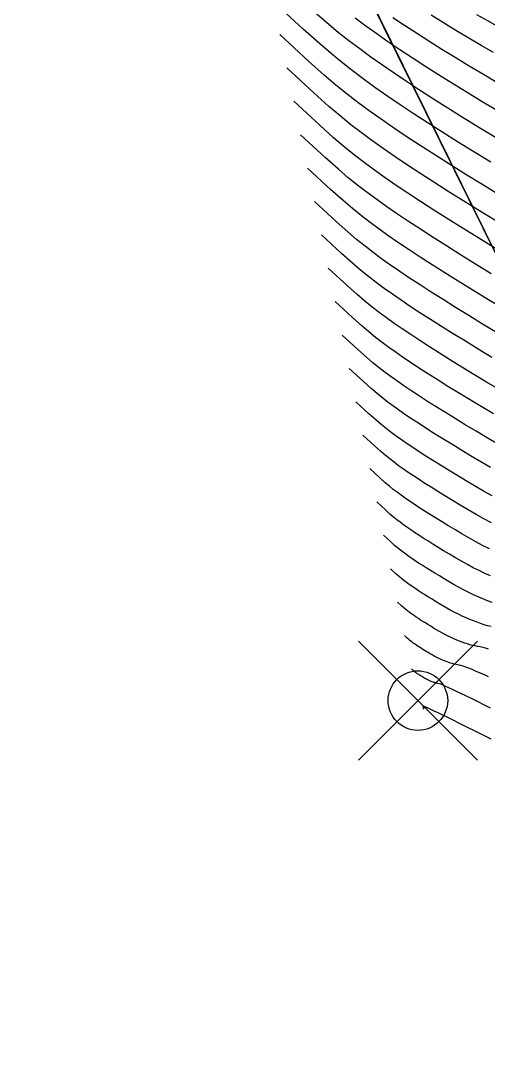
# Model space of a CAD drawing. Extents: x 83 to 1412852, y -76 to 4931706.
# Drawn here: x 1412623.84 to 1412630.12, y 4931559.38 to 4931573.36 of the extents above; entities that cross this region are included whole.
import ezdxf

# ---------------------------------------------------------------- set-up
doc = ezdxf.new("R2010")
doc.units = 0
doc.header["$MEASUREMENT"] = 0
doc.header["$PDMODE"] = 35
doc.header["$PDSIZE"] = 0.8
doc.layers.get('0').update_dxf_attribs({"color": 1, "linetype": 'CONTINUOUS'})
doc.layers.add('Ground topo-Rev01', color=1, linetype='CONTINUOUS')
doc.layers.add('nz-property-titles(LINZ DOWNLOAD)', color=1, linetype='CONTINUOUS')

msp = doc.modelspace()

# ---------------------------------------------------------------- linework, layer by layer
for points in [[(1412630.16, 4931571.464), (1412629.93, 4931571.605), (1412629.711, 4931571.74), (1412629.503, 4931571.871), (1412629.305, 4931571.997), (1412629.118, 4931572.119), (1412628.942, 4931572.235), (1412628.776, 4931572.347), (1412628.616, 4931572.459), (1412628.461, 4931572.571), (1412628.313, 4931572.683), (1412628.169, 4931572.794), (1412628.017, 4931572.92), (1412627.855, 4931573.059), (1412627.638, 4931573.253), (1412627.23, 4931573.628)], [(1412630.222, 4931571.798), (1412630, 4931571.933), (1412629.787, 4931572.063), (1412629.583, 4931572.19), (1412629.388, 4931572.313), (1412629.203, 4931572.433), (1412629.027, 4931572.548), (1412628.859, 4931572.66), (1412628.702, 4931572.768), (1412628.548, 4931572.877), (1412628.398, 4931572.987), (1412628.252, 4931573.098), (1412628.109, 4931573.21), (1412627.955, 4931573.338), (1412627.789, 4931573.481)], [(1412630.257, 4931572.151), (1412630.045, 4931572.277), (1412629.841, 4931572.401), (1412629.644, 4931572.522), (1412629.455, 4931572.64), (1412629.274, 4931572.755), (1412629.101, 4931572.868), (1412628.935, 4931572.977), (1412628.777, 4931573.084), (1412628.627, 4931573.188), (1412628.479, 4931573.294), (1412628.334, 4931573.402)], [(1412630.246, 4931572.532), (1412630.06, 4931572.642), (1412629.867, 4931572.757), (1412629.681, 4931572.87), (1412629.501, 4931572.981), (1412629.327, 4931573.09), (1412629.16, 4931573.198), (1412628.999, 4931573.303), (1412628.844, 4931573.407)], [(1412630.198, 4931572.937), (1412630.032, 4931573.033), (1412629.863, 4931573.132), (1412629.69, 4931573.236), (1412629.522, 4931573.338), (1412629.358, 4931573.44)], [(1412630.269, 4931573.281), (1412630.12, 4931573.363), (1412629.97, 4931573.447)], [(1412630.319, 4931570.996), (1412630.073, 4931571.146), (1412629.839, 4931571.29), (1412629.617, 4931571.429), (1412629.407, 4931571.562), (1412629.209, 4931571.689), (1412629.024, 4931571.811), (1412628.85, 4931571.927), (1412628.684, 4931572.042), (1412628.525, 4931572.155), (1412628.374, 4931572.267), (1412628.229, 4931572.378), (1412628.078, 4931572.501), (1412627.92, 4931572.636), (1412627.711, 4931572.823), (1412627.324, 4931573.18)], [(1412630.283, 4931570.644), (1412630.046, 4931570.789), (1412629.821, 4931570.927), (1412629.608, 4931571.06), (1412629.406, 4931571.188), (1412629.217, 4931571.31), (1412629.039, 4931571.427), (1412628.872, 4931571.538), (1412628.713, 4931571.648), (1412628.561, 4931571.756), (1412628.416, 4931571.863), (1412628.278, 4931571.969), (1412628.134, 4931572.086), (1412627.983, 4931572.215), (1412627.785, 4931572.392), (1412627.417, 4931572.731)], [(1412630.224, 4931570.306), (1412630, 4931570.442), (1412629.787, 4931570.574), (1412629.585, 4931570.7), (1412629.395, 4931570.821), (1412629.215, 4931570.937), (1412629.046, 4931571.047), (1412628.888, 4931571.152), (1412628.738, 4931571.256), (1412628.594, 4931571.359), (1412628.456, 4931571.461), (1412628.326, 4931571.561), (1412628.189, 4931571.672), (1412628.046, 4931571.793), (1412627.859, 4931571.961), (1412627.51, 4931572.283)], [(1412630.166, 4931569.967), (1412629.955, 4931570.096), (1412629.753, 4931570.22), (1412629.563, 4931570.34), (1412629.383, 4931570.454), (1412629.213, 4931570.563), (1412629.054, 4931570.667), (1412628.905, 4931570.767), (1412628.762, 4931570.865), (1412628.626, 4931570.962), (1412628.497, 4931571.058), (1412628.373, 4931571.152), (1412628.244, 4931571.257), (1412628.11, 4931571.372), (1412627.932, 4931571.53), (1412627.603, 4931571.834)], [(1412630.317, 4931569.503), (1412630.108, 4931569.629), (1412629.909, 4931569.75), (1412629.72, 4931569.867), (1412629.54, 4931569.979), (1412629.371, 4931570.087), (1412629.211, 4931570.189), (1412629.061, 4931570.288), (1412628.921, 4931570.381), (1412628.787, 4931570.473), (1412628.659, 4931570.565), (1412628.537, 4931570.655), (1412628.421, 4931570.744), (1412628.3, 4931570.843), (1412628.173, 4931570.951), (1412628.006, 4931571.1), (1412627.696, 4931571.385)], [(1412630.246, 4931569.172), (1412630.05, 4931569.29), (1412629.863, 4931569.404), (1412629.686, 4931569.514), (1412629.518, 4931569.619), (1412629.359, 4931569.719), (1412629.209, 4931569.816), (1412629.068, 4931569.908), (1412628.937, 4931569.995), (1412628.812, 4931570.082), (1412628.692, 4931570.168), (1412628.577, 4931570.252), (1412628.469, 4931570.336), (1412628.355, 4931570.428), (1412628.236, 4931570.529), (1412628.079, 4931570.669), (1412627.789, 4931570.937)], [(1412630.174, 4931568.842), (1412629.992, 4931568.952), (1412629.818, 4931569.058), (1412629.652, 4931569.16), (1412629.495, 4931569.258), (1412629.347, 4931569.352), (1412629.207, 4931569.442), (1412629.076, 4931569.528), (1412628.953, 4931569.61), (1412628.836, 4931569.691), (1412628.724, 4931569.77), (1412628.618, 4931569.849), (1412628.516, 4931569.927), (1412628.41, 4931570.013), (1412628.299, 4931570.108), (1412628.153, 4931570.238), (1412627.882, 4931570.488)], [(1412630.281, 4931568.405), (1412630.103, 4931568.511), (1412629.934, 4931568.613), (1412629.772, 4931568.712), (1412629.618, 4931568.807), (1412629.472, 4931568.898), (1412629.335, 4931568.985), (1412629.205, 4931569.068), (1412629.083, 4931569.148), (1412628.97, 4931569.224), (1412628.861, 4931569.299), (1412628.757, 4931569.373), (1412628.658, 4931569.447), (1412628.564, 4931569.519), (1412628.465, 4931569.599), (1412628.362, 4931569.687), (1412628.227, 4931569.808), (1412627.975, 4931570.04)], [(1412630.196, 4931568.083), (1412630.032, 4931568.181), (1412629.875, 4931568.275), (1412629.726, 4931568.366), (1412629.584, 4931568.453), (1412629.45, 4931568.537), (1412629.323, 4931568.618), (1412629.203, 4931568.695), (1412629.091, 4931568.768), (1412628.986, 4931568.838), (1412628.886, 4931568.908), (1412628.79, 4931568.976), (1412628.698, 4931569.044), (1412628.611, 4931569.11), (1412628.52, 4931569.184), (1412628.425, 4931569.265), (1412628.3, 4931569.377), (1412628.068, 4931569.591)], [(1412630.255, 4931567.676), (1412630.111, 4931567.76), (1412629.961, 4931567.85), (1412629.817, 4931567.936), (1412629.68, 4931568.02), (1412629.55, 4931568.1), (1412629.427, 4931568.177), (1412629.311, 4931568.251), (1412629.201, 4931568.321), (1412629.098, 4931568.389), (1412629.002, 4931568.453), (1412628.91, 4931568.516), (1412628.822, 4931568.579), (1412628.739, 4931568.641), (1412628.659, 4931568.702), (1412628.576, 4931568.77), (1412628.488, 4931568.844), (1412628.374, 4931568.946), (1412628.161, 4931569.142)], [(1412630.158, 4931567.361), (1412630.026, 4931567.438), (1412629.889, 4931567.519), (1412629.759, 4931567.598), (1412629.635, 4931567.674), (1412629.517, 4931567.746), (1412629.405, 4931567.816), (1412629.299, 4931567.883), (1412629.199, 4931567.948), (1412629.106, 4931568.009), (1412629.018, 4931568.067), (1412628.935, 4931568.125), (1412628.855, 4931568.182), (1412628.779, 4931568.238), (1412628.707, 4931568.294), (1412628.631, 4931568.355), (1412628.552, 4931568.422), (1412628.448, 4931568.516), (1412628.254, 4931568.694)], [(1412630.177, 4931566.98), (1412630.06, 4931567.046), (1412629.941, 4931567.115), (1412629.818, 4931567.189), (1412629.701, 4931567.259), (1412629.589, 4931567.328), (1412629.483, 4931567.393), (1412629.382, 4931567.456), (1412629.287, 4931567.516), (1412629.197, 4931567.574), (1412629.113, 4931567.629), (1412629.035, 4931567.682), (1412628.959, 4931567.733), (1412628.888, 4931567.785), (1412628.819, 4931567.835), (1412628.754, 4931567.885), (1412628.686, 4931567.941), (1412628.615, 4931568.001), (1412628.521, 4931568.085), (1412628.347, 4931568.245)], [(1412630.171, 4931566.617), (1412630.068, 4931566.673), (1412629.963, 4931566.731), (1412629.856, 4931566.793), (1412629.747, 4931566.858), (1412629.643, 4931566.921), (1412629.543, 4931566.981), (1412629.449, 4931567.04), (1412629.36, 4931567.096), (1412629.275, 4931567.149), (1412629.195, 4931567.2), (1412629.121, 4931567.249), (1412629.051, 4931567.296), (1412628.984, 4931567.342), (1412628.92, 4931567.387), (1412628.859, 4931567.432), (1412628.802, 4931567.477), (1412628.741, 4931567.526), (1412628.678, 4931567.58), (1412628.595, 4931567.654), (1412628.44, 4931567.796)], [(1412630.141, 4931566.27), (1412630.05, 4931566.316), (1412629.958, 4931566.365), (1412629.865, 4931566.416), (1412629.771, 4931566.471), (1412629.675, 4931566.528), (1412629.584, 4931566.582), (1412629.498, 4931566.635), (1412629.415, 4931566.686), (1412629.337, 4931566.735), (1412629.263, 4931566.782), (1412629.193, 4931566.827), (1412629.128, 4931566.869), (1412629.067, 4931566.91), (1412629.009, 4931566.951), (1412628.953, 4931566.99), (1412628.9, 4931567.03), (1412628.849, 4931567.068), (1412628.796, 4931567.111), (1412628.741, 4931567.158), (1412628.668, 4931567.223), (1412628.533, 4931567.348)], [(1412630.156, 4931565.905), (1412630.08, 4931565.94), (1412630.003, 4931565.977), (1412629.925, 4931566.016), (1412629.846, 4931566.058), (1412629.766, 4931566.102), (1412629.686, 4931566.148), (1412629.604, 4931566.197), (1412629.526, 4931566.244), (1412629.452, 4931566.289), (1412629.381, 4931566.333), (1412629.314, 4931566.375), (1412629.251, 4931566.415), (1412629.192, 4931566.453), (1412629.136, 4931566.49), (1412629.083, 4931566.525), (1412629.033, 4931566.559), (1412628.986, 4931566.593), (1412628.94, 4931566.627), (1412628.897, 4931566.66), (1412628.852, 4931566.697), (1412628.804, 4931566.737), (1412628.742, 4931566.793), (1412628.626, 4931566.899)], [(1412630.177, 4931565.548), (1412630.116, 4931565.571), (1412630.054, 4931565.596), (1412629.992, 4931565.623), (1412629.929, 4931565.652), (1412629.865, 4931565.683), (1412629.8, 4931565.716), (1412629.734, 4931565.751), (1412629.668, 4931565.787), (1412629.601, 4931565.826), (1412629.533, 4931565.866), (1412629.468, 4931565.906), (1412629.406, 4931565.943), (1412629.347, 4931565.979), (1412629.292, 4931566.014), (1412629.239, 4931566.048), (1412629.19, 4931566.079), (1412629.143, 4931566.11), (1412629.1, 4931566.139), (1412629.058, 4931566.168), (1412629.018, 4931566.196), (1412628.98, 4931566.224), (1412628.944, 4931566.252), (1412628.907, 4931566.282), (1412628.867, 4931566.316), (1412628.816, 4931566.362), (1412628.719, 4931566.451)], [(1412630.163, 4931565.224), (1412630.117, 4931565.236), (1412630.071, 4931565.25), (1412630.023, 4931565.265), (1412629.975, 4931565.282), (1412629.927, 4931565.3), (1412629.878, 4931565.32), (1412629.828, 4931565.342), (1412629.777, 4931565.365), (1412629.726, 4931565.39), (1412629.675, 4931565.416), (1412629.622, 4931565.443), (1412629.569, 4931565.473), (1412629.516, 4931565.503), (1412629.462, 4931565.536), (1412629.41, 4931565.567), (1412629.361, 4931565.597), (1412629.314, 4931565.626), (1412629.269, 4931565.654), (1412629.227, 4931565.68), (1412629.188, 4931565.706), (1412629.151, 4931565.73), (1412629.116, 4931565.753), (1412629.083, 4931565.776), (1412629.051, 4931565.799), (1412629.021, 4931565.821), (1412628.992, 4931565.843), (1412628.962, 4931565.868), (1412628.931, 4931565.894), (1412628.889, 4931565.931), (1412628.812, 4931566.002)], [(1412630.13, 4931564.923), (1412630.089, 4931564.934), (1412630.051, 4931564.944), (1412630.015, 4931564.952), (1412629.982, 4931564.957), (1412629.948, 4931564.964), (1412629.914, 4931564.972), (1412629.88, 4931564.981), (1412629.845, 4931564.992), (1412629.81, 4931565.003), (1412629.774, 4931565.016), (1412629.738, 4931565.029), (1412629.701, 4931565.044), (1412629.664, 4931565.06), (1412629.626, 4931565.078), (1412629.588, 4931565.096), (1412629.549, 4931565.116), (1412629.51, 4931565.136), (1412629.471, 4931565.158), (1412629.431, 4931565.181), (1412629.39, 4931565.205), (1412629.352, 4931565.229), (1412629.315, 4931565.251), (1412629.28, 4931565.273), (1412629.247, 4931565.293), (1412629.215, 4931565.313), (1412629.186, 4931565.332), (1412629.158, 4931565.35), (1412629.132, 4931565.368), (1412629.107, 4931565.385), (1412629.084, 4931565.402), (1412629.061, 4931565.418), (1412629.04, 4931565.435), (1412629.017, 4931565.453), (1412628.994, 4931565.473), (1412628.963, 4931565.501), (1412628.905, 4931565.553)], [(1412630.129, 4931564.551), (1412630.067, 4931564.579), (1412630.009, 4931564.605), (1412629.956, 4931564.627), (1412629.908, 4931564.648), (1412629.864, 4931564.665), (1412629.824, 4931564.68), (1412629.789, 4931564.692), (1412629.758, 4931564.701), (1412629.732, 4931564.707), (1412629.71, 4931564.711), (1412629.688, 4931564.715), (1412629.665, 4931564.721), (1412629.643, 4931564.727), (1412629.62, 4931564.733), (1412629.596, 4931564.741), (1412629.573, 4931564.749), (1412629.549, 4931564.758), (1412629.524, 4931564.768), (1412629.5, 4931564.779), (1412629.475, 4931564.79), (1412629.45, 4931564.802), (1412629.424, 4931564.815), (1412629.398, 4931564.829), (1412629.372, 4931564.843), (1412629.346, 4931564.859), (1412629.319, 4931564.875), (1412629.293, 4931564.89), (1412629.269, 4931564.905), (1412629.246, 4931564.919), (1412629.224, 4931564.933), (1412629.203, 4931564.946), (1412629.184, 4931564.959), (1412629.165, 4931564.971), (1412629.148, 4931564.982), (1412629.132, 4931564.993), (1412629.116, 4931565.004), (1412629.101, 4931565.015), (1412629.087, 4931565.026), (1412629.072, 4931565.038), (1412629.057, 4931565.052), (1412629.036, 4931565.07), (1412628.999, 4931565.105)], [(1412630.157, 4931564.129), (1412630.065, 4931564.175), (1412629.979, 4931564.218), (1412629.899, 4931564.257), (1412629.826, 4931564.293), (1412629.759, 4931564.325), (1412629.699, 4931564.354), (1412629.644, 4931564.38), (1412629.596, 4931564.402), (1412629.554, 4931564.421), (1412629.518, 4931564.437), (1412629.489, 4931564.449), (1412629.466, 4931564.457), (1412629.449, 4931564.462), (1412629.438, 4931564.464), (1412629.427, 4931564.466), (1412629.417, 4931564.469), (1412629.405, 4931564.472), (1412629.394, 4931564.475), (1412629.383, 4931564.479), (1412629.371, 4931564.483), (1412629.36, 4931564.487), (1412629.348, 4931564.492), (1412629.336, 4931564.497), (1412629.324, 4931564.503), (1412629.311, 4931564.509), (1412629.299, 4931564.515), (1412629.286, 4931564.522), (1412629.274, 4931564.529), (1412629.261, 4931564.536), (1412629.248, 4931564.544), (1412629.235, 4931564.552), (1412629.223, 4931564.559), (1412629.212, 4931564.566), (1412629.201, 4931564.572), (1412629.191, 4931564.579), (1412629.182, 4931564.585), (1412629.173, 4931564.591), (1412629.165, 4931564.596), (1412629.157, 4931564.602), (1412629.149, 4931564.607), (1412629.142, 4931564.613), (1412629.135, 4931564.618), (1412629.128, 4931564.624), (1412629.12, 4931564.63), (1412629.11, 4931564.639), (1412629.092, 4931564.656)], [(1412630.163, 4931563.71), (1412630.047, 4931563.768), (1412629.939, 4931563.823), (1412629.838, 4931563.874), (1412629.746, 4931563.92), (1412629.661, 4931563.962), (1412629.584, 4931564.001), (1412629.515, 4931564.035), (1412629.454, 4931564.064), (1412629.4, 4931564.09), (1412629.355, 4931564.112), (1412629.317, 4931564.129), (1412629.287, 4931564.143), (1412629.265, 4931564.152), (1412629.251, 4931564.157), (1412629.244, 4931564.158), (1412629.246, 4931564.155), (1412629.247, 4931564.152), (1412629.248, 4931564.149), (1412629.249, 4931564.146), (1412629.25, 4931564.143), (1412629.251, 4931564.141), (1412629.251, 4931564.138), (1412629.252, 4931564.136), (1412629.253, 4931564.134), (1412629.253, 4931564.132), (1412629.253, 4931564.13), (1412629.253, 4931564.128), (1412629.253, 4931564.126), (1412629.253, 4931564.124), (1412629.253, 4931564.122), (1412629.252, 4931564.12), (1412629.25, 4931564.114)]]:
    msp.add_lwpolyline(points)
at = {"layer": 'Ground topo-Rev01', "color": 7}
msp.add_point((1412629.18, 4931564.23, 75.19), dxfattribs=at)
at = {"layer": 'nz-property-titles(LINZ DOWNLOAD)', "color": 7, "linetype": 'Continuous', "flags": 128}
for points in [[(1412682.698, 4931640.466), (1412710.054, 4931647.15), (1412737.411, 4931653.834), (1412764.203, 4931660.383), (1412779.006, 4931654.39), (1412775.741, 4931621.476), (1412777.168, 4931607.161), (1412789.245, 4931608.4), (1412777.36, 4931579.102), (1412649.678, 4931531.313), (1412643.411, 4931543.701), (1412638.895, 4931552.662), (1412621.576, 4931587.766), (1412660.662, 4931597.302), (1412699.748, 4931606.839), (1412682.698, 4931640.466)], [(1412590.081, 4931596.305), (1412611.422, 4931607.083), (1412621.576, 4931587.766), (1412638.895, 4931552.662), (1412643.411, 4931543.701), (1412600.705, 4931520.752), (1412596.296, 4931529.767), (1412591.809, 4931538.935), (1412590.081, 4931596.305)]]:
    msp.add_lwpolyline(points, close=True, dxfattribs=at)

doc.saveas('drawing.dxf')
